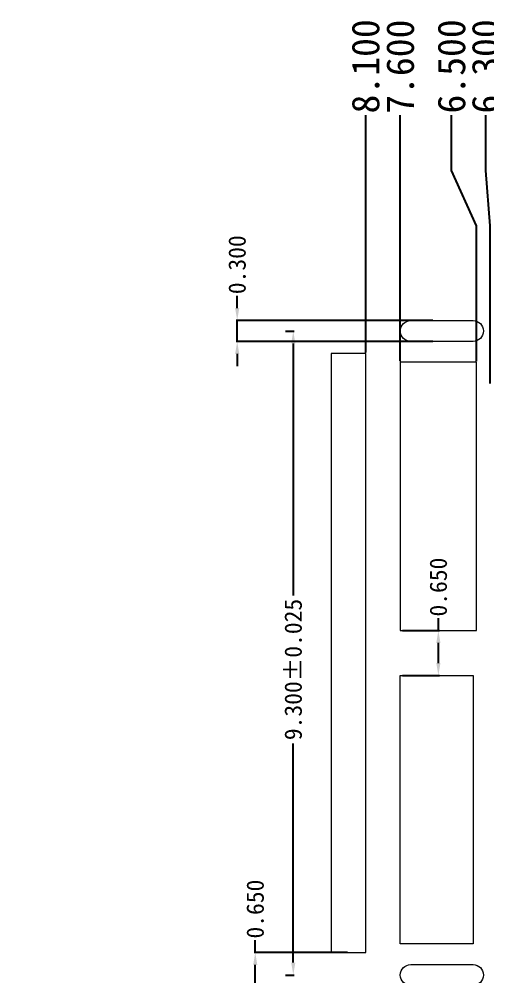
# Model space of a CAD drawing. Header units: millimetres. Extents: x -72.7 to -47.1, y -39 to 4.3.
# Drawn here: x -68.1 to -61.35, y -10.43 to 3.38 of the extents above; entities that cross this region are included whole.
import ezdxf

# ---------------------------------------------------------------- set-up
doc = ezdxf.new("R2010")
doc.units = ezdxf.units.MM
doc.layers.add('DIM', color=4, linetype='Continuous', lineweight=18)
doc.styles.get("Standard").update_dxf_attribs({"font": 'SimSun.ttf'})
doc.dimstyles.new('ISO-25', dxfattribs={"dimtxt": 0.1, "dimasz": 0.08, "dimexe": 0.015, "dimexo": 0.015, "dimgap": 0.02, "dimtad": 0, "dimzin": 1, "dimdsep": 46, "dimtxsty": 'Standard', "dimcen": 0.1, "dimadec": 0, "dimazin": 0, "dimtfac": 1, "dimtmove": 0, "dimatfit": 3, "dimfxl": 1, "dimarcsym": 0})

# ---------------------------------------------------------------- blocks, each defined once
blk = doc.blocks.new('*D8')
at = {"layer": 'Defpoints', "color": 0, "transparency": 16777216}
for p in [(4678.439, 1757.631, 0.029), (4678.798, 1754.063, 0.029), (4685.298, 1751.183, 0.029)]:
    blk.add_point(p, dxfattribs=at)
at = {"layer": 'DIM', "color": 0, "lineweight": -2, "transparency": 16777216}
for p, q in [((4678.439, 1756.831), (4678.439, 1757.631)), ((4678.798, 1756.031), (4678.439, 1756.831)), ((4678.798, 1754.078), (4678.798, 1756.031))]:
    blk.add_line(p, q, dxfattribs=at)
at = {"layer": 'DIM', "color": 0, "lineweight": 9, "transparency": 16777216, "insert": (4678.439, 1758.334), "char_height": 0.4, "attachment_point": 5, "rotation": 90}
blk.add_mtext('6.500', dxfattribs=at)
blk = doc.blocks.new('*D9')
at = {"layer": 'Defpoints', "color": 0, "transparency": 16777216}
for p in [(4677.698, 1757.631, 0.029), (4677.698, 1754.063, 0.029), (4685.298, 1751.183, 0.029)]:
    blk.add_point(p, dxfattribs=at)
at = {"layer": 'DIM', "color": 0, "lineweight": -2, "transparency": 16777216}
blk.add_line((4677.698, 1754.078), (4677.698, 1757.631), dxfattribs=at)
at = {"layer": 'DIM', "color": 0, "lineweight": 9, "transparency": 16777216, "insert": (4677.698, 1758.33), "char_height": 0.4, "attachment_point": 5, "rotation": 90}
blk.add_mtext('7.600', dxfattribs=at)
blk = doc.blocks.new('*D10')
at = {"layer": 'Defpoints', "color": 0, "transparency": 16777216}
for p in [(4677.198, 1757.631, 0.029), (4677.198, 1754.188, 0.029), (4685.298, 1751.183, 0.029)]:
    blk.add_point(p, dxfattribs=at)
at = {"layer": 'DIM', "color": 0, "lineweight": -2, "transparency": 16777216}
blk.add_line((4677.198, 1754.203), (4677.198, 1757.631), dxfattribs=at)
at = {"layer": 'DIM', "color": 0, "lineweight": 9, "transparency": 16777216, "insert": (4677.198, 1758.335), "char_height": 0.4, "attachment_point": 5, "rotation": 90}
blk.add_mtext('8.100', dxfattribs=at)
blk = doc.blocks.new('*D32')
at = {"layer": 'Defpoints', "color": 0, "transparency": 16777216}
for p in [(4677.713, 1750.188, 0.029), (4678.248, 1750.188), (4677.713, 1749.538, 0.029)]:
    blk.add_point(p, dxfattribs=at)
at = {"layer": 'DIM', "color": 0, "lineweight": -2, "transparency": 16777216}
for p, q in [((4678.248, 1750.188), (4678.248, 1750.368)), ((4677.728, 1750.188), (4678.263, 1750.188)), ((4678.248, 1749.718), (4678.248, 1750.008)), ((4677.728, 1749.538), (4678.263, 1749.538))]:
    blk.add_line(p, q, dxfattribs=at)
at = {"layer": 'DIM', "color": 0, "transparency": 16777216}
for points in [[(4678.218, 1750.008), (4678.278, 1750.008), (4678.248, 1750.188)], [(4678.218, 1749.718), (4678.278, 1749.718), (4678.248, 1749.538)]]:
    blk.add_solid(points, dxfattribs=at)
at = {"layer": 'DIM', "color": 0, "lineweight": 9, "transparency": 16777216, "insert": (4678.248, 1750.815), "char_height": 0.25, "attachment_point": 5, "rotation": 90}
blk.add_mtext('0.650', dxfattribs=at)
blk = doc.blocks.new('*D36')
at = {"layer": 'Defpoints', "color": 0, "transparency": 16777216}
for p in [(4676.026, 1754.513), (4676.152, 1754.513), (4676.026, 1745.213)]:
    blk.add_point(p, dxfattribs=at)
at = {"layer": 'DIM', "color": 0, "lineweight": -2, "transparency": 16777216}
for p, q in [((4676.041, 1754.513), (4676.167, 1754.513)), ((4676.152, 1754.333), (4676.152, 1750.693)), ((4676.152, 1745.393), (4676.152, 1748.558)), ((4676.041, 1745.213), (4676.167, 1745.213))]:
    blk.add_line(p, q, dxfattribs=at)
at = {"layer": 'DIM', "color": 0, "transparency": 16777216}
for points in [[(4676.122, 1754.333), (4676.182, 1754.333), (4676.152, 1754.513)], [(4676.122, 1745.393), (4676.182, 1745.393), (4676.152, 1745.213)]]:
    blk.add_solid(points, dxfattribs=at)
at = {"layer": 'DIM', "color": 0, "lineweight": 9, "transparency": 16777216, "insert": (4676.152, 1749.625), "char_height": 0.25, "attachment_point": 5, "rotation": 90}
blk.add_mtext('9.300±0.025', dxfattribs=at)
blk = doc.blocks.new('*D45')
at = {"layer": 'Defpoints', "color": 0, "transparency": 16777216}
for p in [(4675.603, 1745.538), (4676.948, 1745.538, 0.029), (4676.948, 1744.888, 0.029)]:
    blk.add_point(p, dxfattribs=at)
at = {"layer": 'DIM', "color": 0, "lineweight": -2, "transparency": 16777216}
for p, q in [((4675.603, 1745.538), (4675.603, 1745.718)), ((4676.933, 1745.538), (4675.588, 1745.538)), ((4675.603, 1745.068), (4675.603, 1745.358)), ((4676.933, 1744.888), (4675.588, 1744.888))]:
    blk.add_line(p, q, dxfattribs=at)
at = {"layer": 'DIM', "color": 0, "transparency": 16777216}
for points in [[(4675.573, 1745.358), (4675.633, 1745.358), (4675.603, 1745.538)], [(4675.573, 1745.068), (4675.633, 1745.068), (4675.603, 1744.888)]]:
    blk.add_solid(points, dxfattribs=at)
at = {"layer": 'DIM', "color": 0, "lineweight": 9, "transparency": 16777216, "insert": (4675.603, 1746.165), "char_height": 0.25, "attachment_point": 5, "rotation": 90}
blk.add_mtext('0.650', dxfattribs=at)
blk = doc.blocks.new('*D47')
at = {"layer": 'Defpoints', "color": 0, "transparency": 16777216}
for p in [(4678.933, 1757.631, 0.029), (4678.998, 1753.738, 0.029), (4685.298, 1751.183, 0.029)]:
    blk.add_point(p, dxfattribs=at)
at = {"layer": 'DIM', "color": 0, "lineweight": -2, "transparency": 16777216}
for p, q in [((4678.933, 1756.831), (4678.933, 1757.631)), ((4678.998, 1756.031), (4678.933, 1756.831)), ((4678.998, 1753.753), (4678.998, 1756.031))]:
    blk.add_line(p, q, dxfattribs=at)
at = {"layer": 'DIM', "color": 0, "lineweight": 9, "transparency": 16777216, "insert": (4678.933, 1758.334), "char_height": 0.4, "attachment_point": 5, "rotation": 90}
blk.add_mtext('6.300', dxfattribs=at)
blk = doc.blocks.new('*D48')
at = {"layer": 'Defpoints', "color": 0, "transparency": 16777216}
for p in [(4675.342, 1754.663), (4678.185, 1754.663, 0.029), (4678.185, 1754.363, 0.029)]:
    blk.add_point(p, dxfattribs=at)
at = {"layer": 'DIM', "color": 0, "lineweight": -2, "transparency": 16777216}
for p, q in [((4675.342, 1754.843), (4675.342, 1755.023)), ((4678.17, 1754.663), (4675.327, 1754.663)), ((4675.342, 1754.363), (4675.342, 1754.663)), ((4678.17, 1754.363), (4675.327, 1754.363)), ((4675.342, 1754.183), (4675.342, 1754.003))]:
    blk.add_line(p, q, dxfattribs=at)
at = {"layer": 'DIM', "color": 0, "transparency": 16777216}
for points in [[(4675.312, 1754.843), (4675.372, 1754.843), (4675.342, 1754.663)], [(4675.312, 1754.183), (4675.372, 1754.183), (4675.342, 1754.363)]]:
    blk.add_solid(points, dxfattribs=at)
at = {"layer": 'DIM', "color": 0, "lineweight": 9, "transparency": 16777216, "insert": (4675.342, 1755.47), "char_height": 0.25, "attachment_point": 5, "rotation": 90}
blk.add_mtext('0.300', dxfattribs=at)

msp = doc.modelspace()

# ---------------------------------------------------------------- linework, layer by layer
at = {"lineweight": 9, "ltscale": 10, "elevation": -0.0526}
for points in [[(-61.5459, -1.2707), (-62.4459, -1.2707, -1), (-62.4459, -0.9707), (-61.5459, -0.9707, -1), (-61.5459, -1.2707)], [(-61.5459, -10.5707), (-62.4459, -10.5707, -1), (-62.4459, -10.2707), (-61.5459, -10.2707, -1), (-61.5459, -10.5707)]]:
    msp.add_lwpolyline(points, format="xyb", dxfattribs=at)
at = {"lineweight": 9, "elevation": -0.0526}
msp.add_lwpolyline([(-63.5959, -10.0957), (-63.0959, -10.0957), (-63.0959, -1.4457), (-63.5959, -1.4457)], close=True, dxfattribs=at)
at = {"lineweight": 9, "ltscale": 10, "elevation": -0.0526}
for points in [[(-62.5959, -1.5707), (-62.5959, -5.4457), (-61.4959, -5.4457), (-61.4959, -1.5707)], [(-62.5959, -9.9707), (-62.5959, -6.0957), (-61.5459, -6.0957), (-61.5459, -9.9707)]]:
    msp.add_lwpolyline(points, close=True, dxfattribs=at)

# ---------------------------------------------------------------- dimensions: what is measured, and where the dimension line sits
at = {"layer": 'DIM', "lineweight": 9}
for feature_location, offset, picture, middle in [((-63.0959, -1.4457, -0.0526), (0, 3.4425), '*D10', (-63.0959, 2.7013, -0.0817)), ((-62.5959, -1.5707, -0.0526), (0, 3.5675), '*D9', (-62.5959, 2.6957, -0.0817)), ((-61.4959, -1.5707, -0.0526), (-0.359, 3.5675), '*D8', (-61.8549, 2.7002, -0.0817)), ((-61.2959, -1.8957, -0.0526), (-0.0654, 3.8925), '*D47', (-61.3613, 2.7002, -0.0817))]:
    dim = msp.add_ordinate_dim(feature_location=feature_location, offset=offset, dtype=1, origin=(-54.9959, -4.4507, -0.0526), dimstyle='ISO-25', override={"dimtxt": 0.4, "dimasz": 0.4, "dimdec": 3, "dimfxl": 0.0072, "dimarcsym": 2}, dxfattribs=at)
    dim.commit()
    dim.dimension.update_dxf_attribs({"geometry": picture, "text_midpoint": middle, "insert": (-4740.2942, -1755.6338, -0.0817)})
for base, p1, p2, picture, middle, set_off in [((-64.9525, -0.9707, -0.0817), (-62.109, -1.2707, -0.0526), (-62.109, -0.9707, -0.0526), '*D48', (-64.9525, -0.1636, -0.0817), (-4740.2942, -1755.6338, -0.0817)), ((-62.0459, -5.4457, -0.0526), (-62.5809, -6.0957, -0.0235), (-62.5809, -5.4457, -0.0235), '*D32', (-62.0459, -4.8186, -0.0526), (-4740.2942, -1755.6338, -0.0526)), ((-64.6909, -10.0957, -0.0817), (-63.3459, -10.7457, -0.0526), (-63.3459, -10.0957, -0.0526), '*D45', (-64.6909, -9.4686, -0.0817), (-4740.2942, -1755.6338, -0.0817))]:
    dim = msp.add_linear_dim(base=base, p1=p1, p2=p2, angle=90, dimstyle='ISO-25', override={"dimtxt": 0.25, "dimasz": 0.18, "dimdec": 3, "dimfxl": 0.0072, "dimarcsym": 2}, dxfattribs=at)
    dim.commit()
    dim.dimension.update_dxf_attribs({"geometry": picture, "text_midpoint": middle, "insert": set_off})
dim = msp.add_linear_dim(base=(-64.142, -1.1207, -0.0817), p1=(-64.2681, -10.4207, -0.0817), p2=(-64.2681, -1.1207, -0.0817), angle=90, dimstyle='ISO-25', override={"dimtxt": 0.25, "dimasz": 0.18, "dimdec": 3, "dimtol": 1, "dimtp": 0.025, "dimtm": 0.025, "dimtdec": 3, "dimfxl": 0.0072, "dimarcsym": 2}, dxfattribs=at)
dim.commit()
dim.dimension.update_dxf_attribs({"geometry": '*D36', "text_midpoint": (-64.142, -6.0083, -0.0817), "dimtype": 128, "insert": (-4740.2942, -1755.6338, -0.0817)})

doc.saveas('drawing.dxf')
